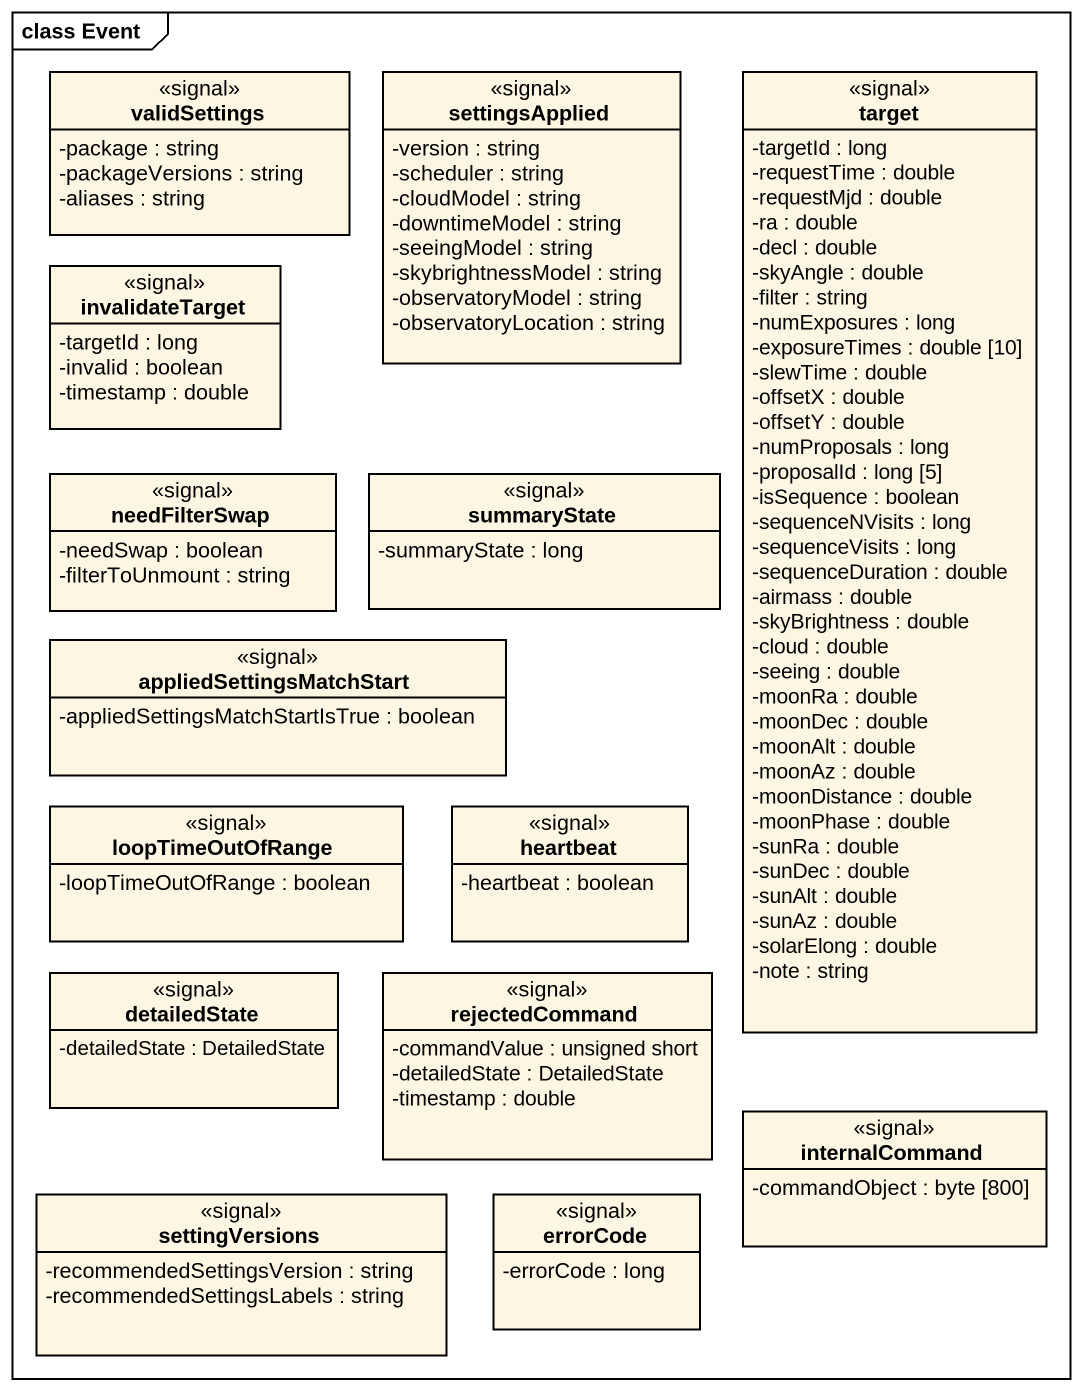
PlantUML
@startuml
mainframe class Event
hide circle
hide empty members
skinparam classAttributeIconSize 0
class validSettings <<signal>> {
  -package : string
  -packageVersions : string
  -aliases : string
}
class settingsApplied <<signal>> {
  -version : string
  -scheduler : string
  -cloudModel : string
  -downtimeModel : string
  -seeingModel : string
  -skybrightnessModel : string
  -observatoryModel : string
  -observatoryLocation : string
}
class target <<signal>> {
  -targetId : long
  -requestTime : double
  -requestMjd : double
  -ra : double
  -decl : double
  -skyAngle : double
  -filter : string
  -numExposures : long
  -exposureTimes : double [10]
  -slewTime : double
  -offsetX : double
  -offsetY : double
  -numProposals : long
  -proposalId : long [5]
  -isSequence : boolean
  -sequenceNVisits : long
  -sequenceVisits : long
  -sequenceDuration : double
  -airmass : double
  -skyBrightness : double
  -cloud : double
  -seeing : double
  -moonRa : double
  -moonDec : double
  -moonAlt : double
  -moonAz : double
  -moonDistance : double
  -moonPhase : double
  -sunRa : double
  -sunDec : double
  -sunAlt : double
  -sunAz : double
  -solarElong : double
  -note : string
}
class invalidateTarget <<signal>> {
  -targetId : long
  -invalid : boolean
  -timestamp : double
}
class needFilterSwap <<signal>> {
  -needSwap : boolean
  -filterToUnmount : string
}
class summaryState <<signal>> {
  -summaryState : long
}
class appliedSettingsMatchStart <<signal>> {
  -appliedSettingsMatchStartIsTrue : boolean
}
class loopTimeOutOfRange <<signal>> {
  -loopTimeOutOfRange : boolean
}
class heartbeat <<signal>> {
  -heartbeat : boolean
}
class detailedState <<signal>> {
  -detailedState : DetailedState
}
class rejectedCommand <<signal>> {
  -commandValue : unsigned short
  -detailedState : DetailedState
  -timestamp : double
}
class internalCommand <<signal>> {
  -commandObject : byte [800]
}
class settingVersions <<signal>> {
  -recommendedSettingsVersion : string
  -recommendedSettingsLabels : string
}
class errorCode <<signal>> {
  -errorCode : long
}
@enduml
